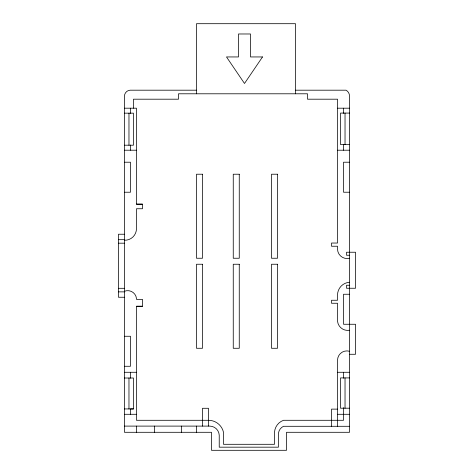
<?xml version="1.0" encoding="UTF-8"?>
<svg xmlns="http://www.w3.org/2000/svg" width="474" height="474" viewBox="0 0 474 474"><rect width="100%" height="100%" fill="white"/><g stroke="black" fill="none" stroke-linecap="round" stroke-linejoin="round"><path stroke-width="0.71" d="M196.491 90.19L130.143 90.19A6.014 6.014 0 0 0 124.466 96.192L124.466 432.294L211.493 432.294L211.493 450.3L286.515 450.3L286.515 432.294L349.534 432.294L349.534 96.192A6.903 6.903 0 0 0 346.038 90.19L295.515 90.19M124.466 108.196L136.471 108.196L136.471 204.229L142.473 204.229M337.529 108.196L349.534 108.196M349.534 113.079L340.533 113.079L340.533 144.588L349.534 144.588M124.466 113.162L133.467 113.162L133.467 145.204L124.466 145.204M124.466 150.211L136.471 150.211M337.529 150.211L349.534 150.211M124.466 162.215L130.469 162.215L130.469 192.225L124.466 192.225M349.534 162.215L343.531 162.215L343.531 192.225L349.534 192.225M136.471 204.11L142.473 204.11L142.473 208.75L136.471 208.75L136.471 228.658A11.589 11.589 0 0 1 124.466 240.235M124.466 234.233L118.464 234.233L118.464 297.251L124.466 297.251M118.464 239.684L124.466 239.684M118.464 243.186L124.466 243.186M349.534 255.243L346.535 255.243L346.535 252.239L355.536 252.239L355.536 288.251L346.535 288.251L346.535 285.253L349.534 285.253M118.464 288.305L124.466 288.305M118.464 291.866L124.466 291.866M349.534 294.253L343.531 294.253L343.531 324.263L355.536 324.263L355.536 354.274L349.534 354.274M343.531 407.658L343.531 420.29L283.511 420.29A13.616 13.616 0 0 0 274.511 432.294L274.511 444.298L223.497 444.298L223.497 432.294A15.381 15.381 0 0 0 208.489 420.29L136.471 420.29L136.471 306.257L142.473 306.257L142.473 299.361L136.471 299.361L136.471 298.46A8.822 8.822 0 0 0 124.466 291.255M136.471 306.269L142.473 306.269M124.466 336.267L130.469 336.267L130.469 366.278L124.466 366.278M124.466 372.28L136.471 372.28M337.529 372.28L349.534 372.28M349.534 377.914L340.533 377.914L340.533 408.203L349.534 408.203M124.466 378.015L133.467 378.015L133.467 408.944L130.469 408.944L130.469 414.288M124.466 408.938L133.467 408.944M337.529 409.121L331.527 409.121L331.527 426.292M124.466 414.288L136.471 414.288M337.529 414.288L349.534 414.288M124.466 426.102L209.674 426.102A9.569 9.569 0 0 1 219.231 435.173L219.231 447.178L278.439 447.178L278.439 435.173A8.905 8.905 0 0 1 283.511 426.292L349.534 426.292M345.031 113.079L345.031 144.588M345.031 377.914L345.031 408.203M343.531 108.196L343.531 113.357M343.531 144.315L343.531 150.211M343.531 372.28L343.531 378.175M337.529 426.292L337.529 360.276A9.379 9.379 0 0 1 349.534 351.27M295.515 93.793L295.515 23.7L196.491 23.7L196.491 93.793M208.489 426.102L208.489 408.286L202.487 408.286L202.487 426.102M196.491 426.102L196.491 432.294M181.483 426.102L181.483 432.294M154.477 426.102L154.477 432.294M136.471 426.102L136.471 432.294M133.467 108.196L133.467 99.196L178.485 99.196L178.485 93.793L307.519 93.793L307.519 99.196L337.529 99.196L337.529 243.038L331.527 243.038L331.527 246.237L337.529 246.237L337.529 249.36A9.593 9.593 0 0 0 349.534 258.241M130.469 108.196L130.469 113.357M130.469 145.05L130.469 150.211M130.469 372.28L130.469 378.175M128.969 113.162L128.969 145.204M128.969 378.009L128.969 408.944M349.534 330.265A10.28 10.28 0 0 1 337.529 319.043L337.529 303.253L331.527 303.253L331.527 300.255L337.529 300.255L337.529 295.041A12.816 12.816 0 0 1 349.534 282.249M262.507 56.945L244.501 83.477L226.495 56.945L238.499 56.945L238.499 33.98L250.503 33.98L250.503 56.945L262.507 56.945M202.487 174.219L196.491 174.219L196.491 258.241L202.487 258.241L202.487 174.219M239.257 174.219L233.255 174.219L233.255 258.241L239.257 258.241L239.257 174.219M277.509 174.219L271.513 174.219L271.513 258.241L277.509 258.241L277.509 174.219M202.487 264.243L196.491 264.243L196.491 348.272L202.487 348.272L202.487 264.243M239.257 264.243L233.255 264.243L233.255 348.272L239.257 348.272L239.257 264.243M277.509 264.243L271.513 264.243L271.513 348.272L277.509 348.272L277.509 264.243"/></g></svg>
